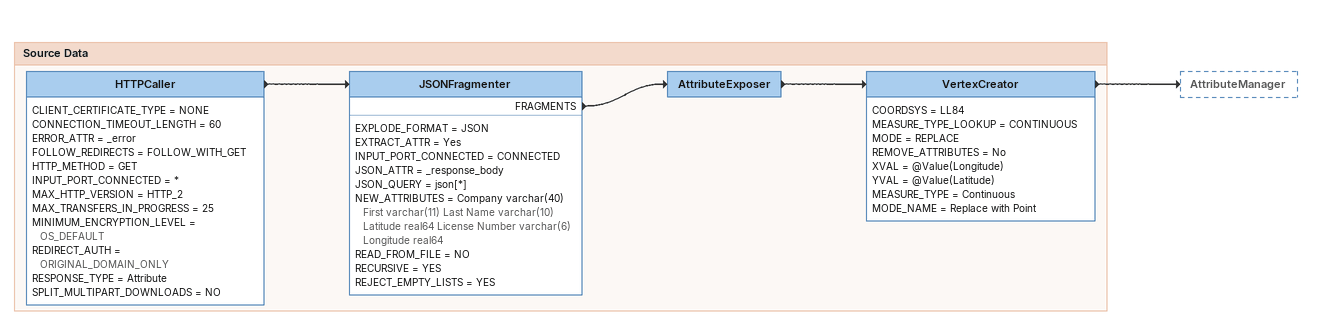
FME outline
Bookmark: Source Data
HTTPCaller
    CLIENT_CERTIFICATE_TYPE = NONE
    CONNECTION_TIMEOUT_LENGTH = 60
    ERROR_ATTR = _error
    FOLLOW_REDIRECTS = FOLLOW_WITH_GET
    HTTP_METHOD = GET
    INPUT_PORT_CONNECTED = *
    MAX_HTTP_VERSION = HTTP_2
    MAX_TRANSFERS_IN_PROGRESS = 25
    MINIMUM_ENCRYPTION_LEVEL = OS_DEFAULT
    REDIRECT_AUTH = ORIGINAL_DOMAIN_ONLY
    RESPONSE_TYPE = Attribute
    SPLIT_MULTIPART_DOWNLOADS = NO
    -> JSONFragmenter
JSONFragmenter
    EXPLODE_FORMAT = JSON
    EXTRACT_ATTR = Yes
    INPUT_PORT_CONNECTED = CONNECTED
    JSON_ATTR = _response_body
    JSON_QUERY = json[*]
    NEW_ATTRIBUTES = Company varchar(40) First varchar(11) Last Name varchar(10) Latitude real64 License Number varchar(6) Longitude real64
    READ_FROM_FILE = NO
    RECURSIVE = YES
    REJECT_EMPTY_LISTS = YES
    FRAGMENTS -> AttributeExposer
AttributeExposer
    -> VertexCreator
VertexCreator
    COORDSYS = LL84
    MEASURE_TYPE_LOOKUP = CONTINUOUS
    MODE = REPLACE
    REMOVE_ATTRIBUTES = No
    XVAL = @Value(Longitude)
    YVAL = @Value(Latitude)
    MEASURE_TYPE = Continuous
    MODE_NAME = Replace with Point
    -> AttributeManager
